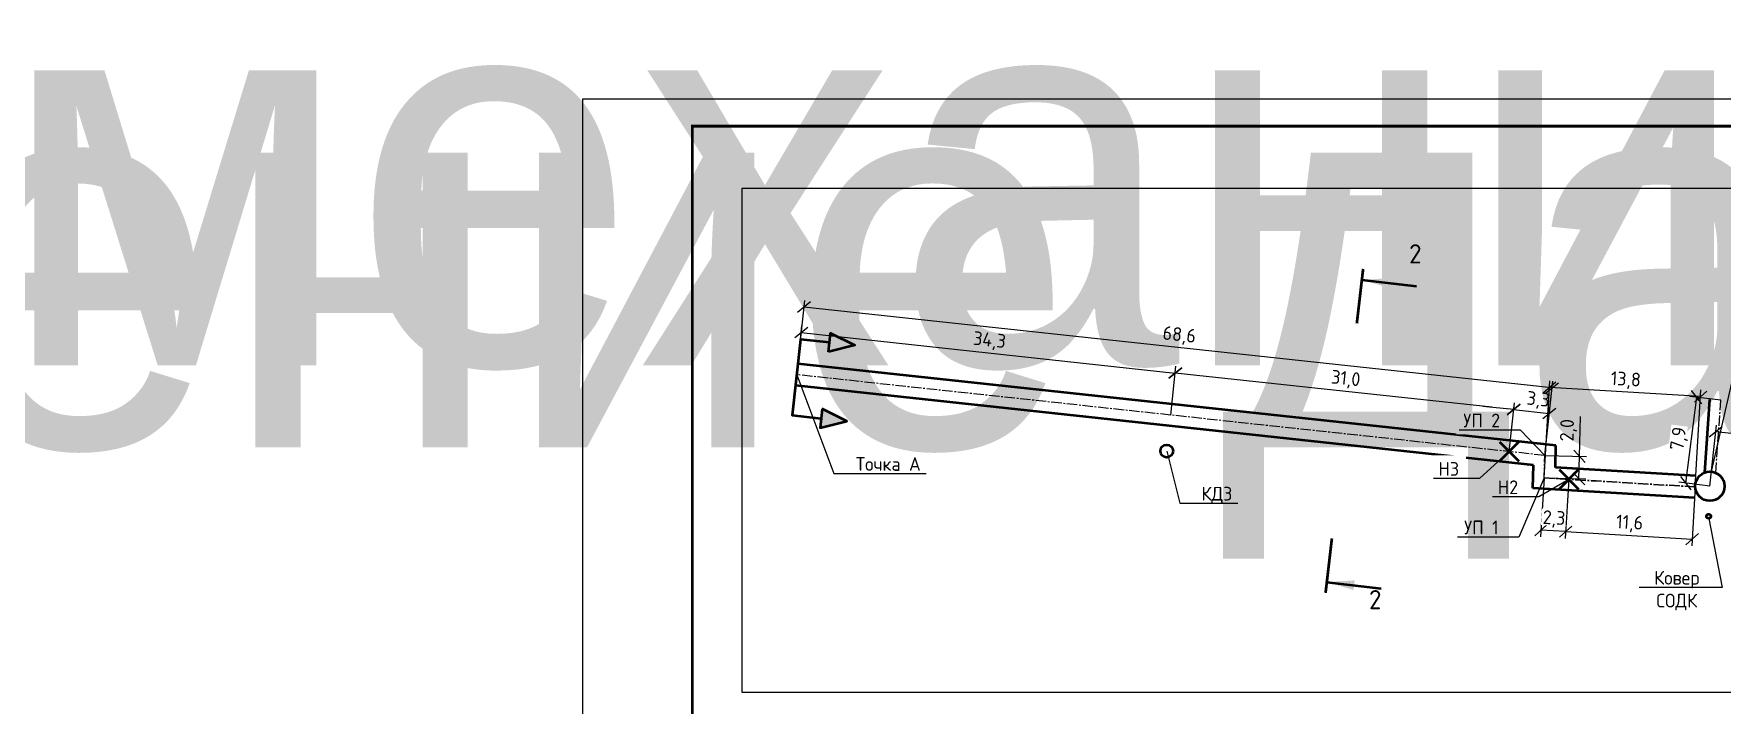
# Model space of a CAD drawing. Header units: metres. Extents: x 1981 to 7362, y 1229 to 3678.
# Drawn here: x 2913.2 to 3221.1, y 2509.9 to 2632.4 of the extents above; entities that cross this region are included whole.
import ezdxf
from ezdxf import colors
from ezdxf.entities.mleader import LeaderData, LeaderLine
from ezdxf.enums import TextEntityAlignment as Align
from ezdxf.math import Vec2, Vec3

# ---------------------------------------------------------------- set-up
doc = ezdxf.new("R2018")
doc.units = ezdxf.units.M
doc.header["$XCLIPFRAME"] = 2
doc.linetypes.add('CENTER2', pattern=[28.575, 19.05, -3.175, 3.175, -3.175])
doc.layers.add('Основной', color=255, linetype='Continuous', lineweight=50)
doc.layers.add('Форматы', color=7, linetype='Continuous')
doc.styles.add('GOST', font='GOST.shx', dxfattribs={"oblique": 15})
doc.styles.add('GOST-2.304_Type-B', font='GOST Common.ttf')
doc.styles.get("Standard").update_dxf_attribs({"font": 'GOST Common.ttf'})
doc.dimstyles.new('М 1 к 500', dxfattribs={"dimtxt": 2.5, "dimasz": 2.15, "dimexe": 1.25, "dimexo": 0, "dimtad": 1, "dimdec": 1, "dimlfac": 0.5, "dimzin": 1, "dimtxsty": 'GOST', "dimblk": 'OBLIQUE', "dimcen": 2.5, "dimclrd": 5, "dimclre": 5, "dimclrt": 5, "dimazin": 2, "dimtfac": 1, "dimtdec": 1, "dimtmove": 0, "dimatfit": 3, "dimldrblk": 'NONE', "dimfxl": 1.25, "dimlwd": 30, "dimlwe": 30, "dimarcsym": 0})
picture_1 = doc.add_image_def('image1.jpg', size_in_pixel=(3947, 3948))

# ---------------------------------------------------------------- blocks, each defined once
blk = doc.blocks.new('_None')
blk = doc.blocks.new('_Oblique')
at = {"color": 0, "linetype": 'ByBlock', "lineweight": -2}
blk.add_line((-0.5, -0.5), (0.5, 0.5), dxfattribs=at)
blk = doc.blocks.new('*D52')
at = {"layer": 'Defpoints', "color": 0, "lineweight": 50, "transparency": 16777216}
for p in [(3052.31, 2570.18), (3121.34, 2570.49), (3120.51, 2562.82)]:
    blk.add_point(p, dxfattribs=at)
at = {"layer": 'Основной', "lineweight": 25, "transparency": 16777216}
for p, q in [((3052.31, 2570.18), (3053.27, 2579.1)), ((3053.14, 2577.86), (3121.34, 2570.49)), ((3120.51, 2562.82), (3121.47, 2571.74))]:
    blk.add_line(p, q, dxfattribs=at)
at = {"layer": 'Основной', "lineweight": 25, "transparency": 16777216, "xscale": 2.15, "yscale": 2.15, "zscale": 2.15}
for p, rotation in [((3053.14, 2577.86), 173.8361484737017), ((3121.34, 2570.49), 353.8361484737018)]:
    blk.add_blockref('_Oblique', p, dxfattribs=dict(at, rotation=rotation))
at = {"layer": 'Основной', "color": 2, "transparency": 16777216, "insert": (3087.46, 2576.29), "char_height": 2.5, "attachment_point": 5, "rotation": 353.8361, "bg_fill": 3, "box_fill_scale": 1.1, "bg_fill_color": 256, "bg_fill_true_color": 13158600, "bg_fill_transparency": 0}
blk.add_mtext('34,3', dxfattribs=at)
blk = doc.blocks.new('*D53')
at = {"layer": 'Defpoints', "color": 0, "lineweight": 50, "transparency": 16777216}
for p in [(3182.21, 2556.15), (3188.71, 2555.45)]:
    blk.add_point(p, dxfattribs=at)
at = {"layer": 'Основной', "lineweight": 25, "transparency": 16777216}
for p, q in [((3182.21, 2556.15), (3183.18, 2565.07)), ((3183.04, 2563.83), (3189.54, 2563.13)), ((3188.71, 2555.45), (3189.67, 2564.37))]:
    blk.add_line(p, q, dxfattribs=at)
at = {"layer": 'Основной', "lineweight": 25, "transparency": 16777216, "xscale": 2.15, "yscale": 2.15, "zscale": 2.15}
for p, rotation in [((3183.04, 2563.83), 173.8361484737015), ((3189.54, 2563.13), 353.8361484737015)]:
    blk.add_blockref('_Oblique', p, dxfattribs=dict(at, rotation=rotation))
at = {"layer": 'Основной', "color": 2, "transparency": 16777216, "insert": (3187.51, 2565.48), "char_height": 2.5, "attachment_point": 5, "rotation": 353.8361, "bg_fill": 3, "box_fill_scale": 1.1, "bg_fill_color": 256, "bg_fill_true_color": 13158600, "bg_fill_transparency": 0}
blk.add_mtext('3,3', dxfattribs=at)
at = {"layer": 'Defpoints', "color": 0, "lineweight": 50, "transparency": 16777216}
blk.add_point((3189.54, 2563.13), dxfattribs=at)
blk = doc.blocks.new('*D54')
at = {"layer": 'Defpoints', "color": 0, "lineweight": 50, "transparency": 16777216}
for p in [(3188.71, 2555.45), (3188.6, 2551.36), (3194.96, 2551.2)]:
    blk.add_point(p, dxfattribs=at)
at = {"layer": 'Основной', "lineweight": 25, "transparency": 16777216}
for p, q in [((3195.07, 2555.29), (3195.25, 2562.56)), ((3188.71, 2555.45), (3196.32, 2555.26)), ((3194.96, 2551.2), (3195.07, 2555.29)), ((3188.6, 2551.36), (3196.21, 2551.17))]:
    blk.add_line(p, q, dxfattribs=at)
at = {"layer": 'Основной', "lineweight": 25, "transparency": 16777216, "xscale": 2.15, "yscale": 2.15, "zscale": 2.15}
for p, rotation in [((3195.07, 2555.29), 88.53901781931869), ((3194.96, 2551.2), 268.5390178193187)]:
    blk.add_blockref('_Oblique', p, dxfattribs=dict(at, rotation=rotation))
at = {"layer": 'Основной', "color": 2, "transparency": 16777216, "insert": (3193.06, 2560.05), "char_height": 2.5, "attachment_point": 5, "rotation": 88.539, "bg_fill": 3, "box_fill_scale": 1.1, "bg_fill_color": 256, "bg_fill_true_color": 13158600, "bg_fill_transparency": 0}
blk.add_mtext('2,0', dxfattribs=at)
blk = doc.blocks.new('*D55')
at = {"layer": 'Defpoints', "color": 0, "lineweight": 50, "transparency": 16777216}
for p in [(3188.6, 2551.36), (3193.09, 2551.1)]:
    blk.add_point(p, dxfattribs=at)
at = {"layer": 'Основной', "lineweight": 25, "transparency": 16777216}
for p, q in [((3188.6, 2551.36), (3187.96, 2540.59)), ((3193.09, 2551.1), (3192.45, 2540.32)), ((3192.53, 2541.57), (3188.03, 2541.83))]:
    blk.add_line(p, q, dxfattribs=at)
at = {"layer": 'Основной', "lineweight": 25, "transparency": 16777216, "xscale": 2.15, "yscale": 2.15, "zscale": 2.15}
for p, rotation in [((3188.03, 2541.83), 176.5893303551466), ((3192.53, 2541.57), 356.5893303551465)]:
    blk.add_blockref('_Oblique', p, dxfattribs=dict(at, rotation=rotation))
at = {"layer": 'Основной', "color": 2, "transparency": 16777216, "insert": (3190.41, 2543.82), "char_height": 2.5, "attachment_point": 5, "rotation": 356.5893, "bg_fill": 3, "box_fill_scale": 1.1, "bg_fill_color": 256, "bg_fill_true_color": 13158600, "bg_fill_transparency": 0}
blk.add_mtext('2,3', dxfattribs=at)
at = {"layer": 'Defpoints', "color": 0, "lineweight": 50, "transparency": 16777216}
blk.add_point((3188.03, 2541.83), dxfattribs=at)
blk = doc.blocks.new('*D56')
at = {"layer": 'Defpoints', "color": 0, "lineweight": 50, "transparency": 16777216}
for p in [(3193.09, 2551.1), (3216.16, 2549.72), (3215.59, 2540.19)]:
    blk.add_point(p, dxfattribs=at)
at = {"layer": 'Основной', "lineweight": 25, "transparency": 16777216}
for p, q in [((3193.09, 2551.1), (3192.45, 2540.32)), ((3216.16, 2549.72), (3215.52, 2538.94)), ((3192.53, 2541.57), (3215.59, 2540.19))]:
    blk.add_line(p, q, dxfattribs=at)
at = {"layer": 'Основной', "lineweight": 25, "transparency": 16777216, "xscale": 2.15, "yscale": 2.15, "zscale": 2.15}
for p, rotation in [((3192.53, 2541.57), 176.5893303551469), ((3215.59, 2540.19), 356.5893303551469)]:
    blk.add_blockref('_Oblique', p, dxfattribs=dict(at, rotation=rotation))
at = {"layer": 'Основной', "color": 2, "transparency": 16777216, "insert": (3204.19, 2543), "char_height": 2.5, "attachment_point": 5, "rotation": 356.5893, "bg_fill": 3, "box_fill_scale": 1.1, "bg_fill_color": 256, "bg_fill_true_color": 13158600, "bg_fill_transparency": 0}
blk.add_mtext('11,6', dxfattribs=at)
blk = doc.blocks.new('*D59')
at = {"layer": 'Defpoints', "color": 0, "lineweight": 50, "transparency": 16777216}
for p in [(3189.58, 2567.82), (3188.6, 2551.36), (3216.16, 2549.72)]:
    blk.add_point(p, dxfattribs=at)
at = {"layer": 'Основной', "lineweight": 25, "transparency": 16777216}
for p, q in [((3188.6, 2551.36), (3189.66, 2569.07)), ((3217.14, 2566.18), (3189.58, 2567.82)), ((3216.16, 2549.72), (3217.21, 2567.42))]:
    blk.add_line(p, q, dxfattribs=at)
at = {"layer": 'Основной', "lineweight": 25, "transparency": 16777216, "xscale": 2.15, "yscale": 2.15, "zscale": 2.15}
for p, rotation in [((3189.58, 2567.82), 176.589330355145), ((3217.14, 2566.18), 356.5893303551449)]:
    blk.add_blockref('_Oblique', p, dxfattribs=dict(at, rotation=rotation))
at = {"layer": 'Основной', "color": 2, "transparency": 16777216, "insert": (3203.49, 2569.12), "char_height": 2.5, "attachment_point": 5, "rotation": 356.5893, "bg_fill": 3, "box_fill_scale": 1.1, "bg_fill_color": 256, "bg_fill_true_color": 13158600, "bg_fill_transparency": 0}
blk.add_mtext('13,8', dxfattribs=at)
blk = doc.blocks.new('*D60')
at = {"layer": 'Defpoints', "color": 0, "lineweight": 50, "transparency": 16777216}
for p in [(3053.64, 2582.5), (3052.31, 2570.18), (3188.71, 2555.45)]:
    blk.add_point(p, dxfattribs=at)
at = {"layer": 'Основной', "lineweight": 25, "transparency": 16777216}
for p, q in [((3052.31, 2570.18), (3053.77, 2583.74)), ((3190.04, 2567.77), (3053.64, 2582.5)), ((3188.71, 2555.45), (3190.17, 2569.01))]:
    blk.add_line(p, q, dxfattribs=at)
at = {"layer": 'Основной', "lineweight": 25, "transparency": 16777216, "xscale": 2.15, "yscale": 2.15, "zscale": 2.15}
for p, rotation in [((3053.64, 2582.5), 173.8361484737039), ((3190.04, 2567.77), 353.8361484737039)]:
    blk.add_blockref('_Oblique', p, dxfattribs=dict(at, rotation=rotation))
at = {"layer": 'Основной', "color": 2, "transparency": 16777216, "insert": (3122.07, 2577.25), "char_height": 2.5, "attachment_point": 5, "rotation": 353.8361, "bg_fill": 3, "box_fill_scale": 1.1, "bg_fill_color": 256, "bg_fill_true_color": 13158600, "bg_fill_transparency": 0}
blk.add_mtext('68,6', dxfattribs=at)
blk = doc.blocks.new('ГРАНИЦА ПРОЕКТИРОВАНИЯ')
h = blk.add_hatch(color=256)
h.dxf.hatch_style = 1
h.paths.add_polyline_path([(3438.03, 2134.87), (3434.57, 2134.87), (3436.3, 2130.18)])
h.paths.add_polyline_path([(3451.94, 2134.87), (3448.47, 2134.87), (3450.21, 2130.18)])
at = {"layer": 'Основной'}
for points in [[(3450.21, 2134.87), (3450.21, 2140.18), (3436.3, 2140.18), (3436.3, 2134.87)], [(3438.03, 2134.87), (3434.57, 2134.87), (3436.3, 2130.18), (3438.03, 2134.87)], [(3448.47, 2134.87), (3451.94, 2134.87), (3450.21, 2130.18), (3448.47, 2134.87)]]:
    blk.add_lwpolyline(points, dxfattribs=at)
blk = doc.blocks.new('*U143')
blk.add_lwpolyline([(0, 0), (420, 0), (420, -297), (0, -297)], close=True)
at = {"const_width": 0.5}
blk.add_lwpolyline([(20, -5), (415, -5), (415, -292), (20, -292)], close=True, dxfattribs=at)
at = {"style": 'GOST-2.304_Type-B'}
blk.add_attdef('РАЗРАБОТАЛ', text='', height=2.5, dxfattribs=at).set_placement((250.5, -264.22), align=Align.MIDDLE_LEFT)
at = {"style": 'GOST-2.304_Type-B', "flags": 8}
for tag, height, p in [('ДАТА', 2.5, (290.07, -264.4)), ('ЛИСТ', 3, (386.39, -271.92)), ('ЛИСТОВ', 3, (403.89, -271.92)), ('ФОРМАТ', 3, (380.97, -294.75))]:
    blk.add_attdef(tag, text='', height=height, dxfattribs=at).set_placement(p, align=Align.MIDDLE_CENTER)
at = {"style": 'GOST-2.304_Type-B'}
blk.add_attdef('ПРОВЕРИЛ', (250.75, -270.73), '', height=2.5, dxfattribs=at)
at = {"lineweight": 30, "flags": 104}
for tag, p in [('ТЕПЛОВЫЕ_СЕТИ', (330, -269.5)), ('ИМЯ_ЧЕРТЕЖА', (330, -284.5))]:
    blk.add_attdef(tag, text='', height=3, dxfattribs=at).set_placement(p, align=Align.MIDDLE_CENTER)
blk = doc.blocks.new('*D148')
at = {"layer": 'Defpoints', "color": 0, "lineweight": 50, "transparency": 16777216}
for p in [(3121.34, 2570.49), (3120.51, 2562.82), (3182.21, 2556.15)]:
    blk.add_point(p, dxfattribs=at)
at = {"layer": 'Основной', "lineweight": 25, "transparency": 16777216}
for p, q in [((3120.51, 2562.82), (3121.47, 2571.74)), ((3183.04, 2563.83), (3121.34, 2570.49)), ((3182.21, 2556.15), (3183.18, 2565.07))]:
    blk.add_line(p, q, dxfattribs=at)
at = {"layer": 'Основной', "lineweight": 25, "transparency": 16777216, "xscale": 2.15, "yscale": 2.15, "zscale": 2.15}
for p, rotation in [((3121.34, 2570.49), 173.8361484737047), ((3183.04, 2563.83), 353.8361484737047)]:
    blk.add_blockref('_Oblique', p, dxfattribs=dict(at, rotation=rotation))
at = {"layer": 'Основной', "color": 2, "transparency": 16777216, "insert": (3152.42, 2569.27), "char_height": 2.5, "attachment_point": 5, "rotation": 353.8361, "bg_fill": 3, "box_fill_scale": 1.1, "bg_fill_color": 256, "bg_fill_true_color": 13158600, "bg_fill_transparency": 0}
blk.add_mtext('31,0', dxfattribs=at)
blk = doc.blocks.new('*U142')
at = {"style": 'GOST-2.304_Type-B'}
blk.add_attdef('РАЗРАБОТАЛ', text='', height=2.5, dxfattribs=at).set_placement((40.5, -264.22), align=Align.MIDDLE_LEFT)
at = {"style": 'GOST-2.304_Type-B', "flags": 8}
for tag, height, p in [('ДАТА', 2.5, (80.07, -264.4)), ('ЛИСТ', 3, (176.39, -271.92)), ('ЛИСТОВ', 3, (193.89, -271.92)), ('ФОРМАТ', 3, (170.97, -294.75))]:
    blk.add_attdef(tag, text='', height=height, dxfattribs=at).set_placement(p, align=Align.MIDDLE_CENTER)
at = {"style": 'GOST-2.304_Type-B'}
blk.add_attdef('ПРОВЕРИЛ', (40.75, -270.73), '', height=2.5, dxfattribs=at)
at = {"lineweight": 30, "flags": 104}
for tag, p in [('ТЕПЛОВЫЕ_СЕТИ', (120, -269.5)), ('ИМЯ_ЧЕРТЕЖА', (120, -284.5))]:
    blk.add_attdef(tag, text='', height=3, dxfattribs=at).set_placement(p, align=Align.MIDDLE_CENTER)
blk = doc.blocks.new('*D233')
at = {"layer": 'Defpoints', "color": 0, "lineweight": 50, "transparency": 16777216}
for p in [(3220.83, 2565.51), (3214.41, 2550.4), (3218.83, 2549.84)]:
    blk.add_point(p, dxfattribs=at)
at = {"layer": 'Основной', "lineweight": 25, "transparency": 16777216}
for p, q in [((3216.41, 2566.07), (3214.41, 2550.4)), ((3220.83, 2565.51), (3215.17, 2566.23)), ((3218.83, 2549.84), (3213.17, 2550.56))]:
    blk.add_line(p, q, dxfattribs=at)
at = {"layer": 'Основной', "lineweight": 25, "transparency": 16777216, "xscale": 2.15, "yscale": 2.15, "zscale": 2.15}
for p, rotation in [((3216.41, 2566.07), 82.74410731371185), ((3214.41, 2550.4), 262.7441073137119)]:
    blk.add_blockref('_Oblique', p, dxfattribs=dict(at, rotation=rotation))
at = {"layer": 'Основной', "color": 2, "transparency": 16777216, "insert": (3213.3, 2558.5), "char_height": 2.5, "attachment_point": 5, "rotation": 82.7441, "bg_fill": 3, "box_fill_scale": 1.1, "bg_fill_color": 256, "bg_fill_true_color": 13158600, "bg_fill_transparency": 0}
blk.add_mtext('7,9', dxfattribs=at)
blk = doc.blocks.new('*D292')
at = {"layer": 'Defpoints', "color": 0, "lineweight": 50, "transparency": 16777216}
for p in [(3219.91, 2559.75), (3218.83, 2549.84), (3238.87, 2548.92)]:
    blk.add_point(p, dxfattribs=at)
at = {"layer": 'Основной', "lineweight": 25, "transparency": 16777216}
for p, q in [((3218.83, 2549.84), (3220.05, 2560.99)), ((3239.82, 2557.58), (3219.91, 2559.75)), ((3238.87, 2548.92), (3239.95, 2558.82))]:
    blk.add_line(p, q, dxfattribs=at)
at = {"layer": 'Основной', "lineweight": 25, "transparency": 16777216, "xscale": 2.15, "yscale": 2.15, "zscale": 2.15, "rotation": 173.7814863599153}
blk.add_blockref('_Oblique', (3219.91, 2559.75), dxfattribs=at)
at = {"layer": 'Основной', "color": 2, "lineweight": 50, "transparency": 16777216, "insert": (3234.18, 2560.75), "char_height": 2.5, "attachment_point": 5, "rotation": 353.7815, "bg_fill": 3, "box_fill_scale": 1.1, "bg_fill_color": 256, "bg_fill_true_color": 13158600, "bg_fill_transparency": 0}
blk.add_mtext('10,0', dxfattribs=at)
at = {"layer": 'Основной', "lineweight": 25, "transparency": 16777216, "xscale": 2.15, "yscale": 2.15, "zscale": 2.15, "rotation": 353.7814863599153}
blk.add_blockref('_Oblique', (3239.82, 2557.58), dxfattribs=at)

msp = doc.modelspace()

# ---------------------------------------------------------------- hatches: boundary and pattern name
at = {"layer": 'Основной'}
for points in [[(3155.373, 2587.492), (3160.238, 2586.04), (3160.441, 2587.792)], [(3148.984, 2532.369), (3153.849, 2530.918), (3154.052, 2532.669)]]:
    msp.add_hatch(color=256, dxfattribs=at).paths.add_polyline_path(points, flags=0)

# ---------------------------------------------------------------- linework, layer by layer
for p, q in [((3155.373, 2587.492), (3165.307, 2586.34)), ((3190.753, 2557.242), (3052.523, 2572.171)), ((3186.66, 2553.661), (3052.094, 2568.194)), ((3190.651, 2553.245), (3190.753, 2557.242)), ((3186.554, 2549.482), (3186.66, 2553.661)), ((3216.278, 2551.718), (3190.651, 2553.245)), ((3216.04, 2547.725), (3186.554, 2549.482)), ((3148.984, 2532.369), (3158.917, 2531.218))]:
    msp.add_line(p, q, dxfattribs=at)
at = {"layer": 'Основной', "color": 2, "linetype": 'CENTER2', "lineweight": 25, "ltscale": 0.1}
for p, q in [((3188.707, 2555.452), (3052.308, 2570.182)), ((3188.602, 2551.364), (3188.707, 2555.452))]:
    msp.add_line(p, q, dxfattribs=at)
at = {"layer": 'Основной'}
for points in [[(3180.446, 2557.921), (3183.981, 2554.385)], [(3180.446, 2554.385), (3183.981, 2557.921)], [(3191.327, 2552.864), (3194.862, 2549.328)], [(3191.327, 2549.328), (3194.862, 2552.864)]]:
    msp.add_lwpolyline(points, dxfattribs=at)
at = {"layer": 'Основной', "color": 2, "linetype": 'CENTER2', "lineweight": 25, "ltscale": 0.1}
msp.add_lwpolyline([(3216.159, 2549.722), (3188.602, 2551.364)], close=True, dxfattribs=at)
at = {"layer": 'Основной'}
msp.add_lwpolyline([(3149.905, 2540.316, 0.5, 0.5, 0), (3148.754, 2530.383, 0.5, 0.5, 0)], format="xyseb", dxfattribs=at)

# ---------------------------------------------------------------- texts
at = {"layer": 'Основной', "style": 'GOST-2.304_Type-B'}
for p in [(3163.982, 2590.476), (3156.672, 2527.407)]:
    msp.add_text('2', height=3.5, dxfattribs=at).set_placement(p)

# ---------------------------------------------------------------- pictures from other files: only their frames are drawn
image = msp.add_image(picture_1, insert=(2730.575, 2104.097), size_in_units=(499.995, 500.122), dxfattribs=dict(fade=50))
image.set_boundary_path([(2461.036, -0.5), (3946.5, 725.505)])

# ---------------------------------------------------------------- next in the draw order: leaders
at = {"layer": 'Основной', "lineweight": 25}
ml = msp.add_multileader_mtext('Standard', dxfattribs=at)
ml.set_content('Ковер-8014', color=256)
ml.set_leader_properties()
ml.set_arrow_properties(name='NONE')
ml.build(insert=Vec2(0, 0))
ml.multileader.update_dxf_attribs({"text_left_attachment_type": 6, "text_right_attachment_type": 6, "dogleg_length": 2, "arrow_head_size": 2.5})
ctx = ml.context
ctx.base_point, ctx.char_height, ctx.arrow_head_size, ctx.plane_origin = Vec3(3225.09, 2569.758), 2.5, 2.5, Vec3(3216.526, 2547.23)
ctx.left_attachment, ctx.right_attachment, ctx.text_align_type = 6, 6, 1
notes = []
notes.append((ctx, [(1, (1, 1, 0), (3223.09, 2569.758), (1, 0), 2, [(0, [(3219.123, 2552.497)], 0, [])])]))
ctx.mtext.insert, ctx.mtext.alignment, ctx.mtext.flow_direction = Vec3(3235.59, 2573.008), 2, 5
ctx.mtext.has_bg_fill, ctx.mtext.bg_color, ctx.mtext.bg_scale_factor, ctx.mtext.bg_transparency, ctx.mtext.use_window_bg_color = 1, -1027028792, 1.5, 0, 1
ml = msp.add_multileader_mtext('Standard', dxfattribs=at)
ml.set_content('Точка А', color=256)
ml.set_leader_properties()
ml.set_arrow_properties(name='NONE')
ml.build(insert=Vec2(0, 0))
ml.multileader.update_dxf_attribs({"text_left_attachment_type": 6, "text_right_attachment_type": 6, "dogleg_length": 2, "arrow_head_size": 2.5})
ctx = ml.context
ctx.base_point, ctx.char_height, ctx.arrow_head_size, ctx.plane_origin = Vec3(3061.092, 2552.148), 2.5, 2.5, Vec3(3052.308, 2570.182)
ctx.left_attachment, ctx.right_attachment, ctx.text_align_type = 6, 6, 1
notes.append((ctx, [(0, (1, 1, 0), (3059.092, 2552.148), (1, 0), 2, [(0, [(3052.308, 2570.182)], 0, [])])]))
ctx.mtext.insert, ctx.mtext.alignment, ctx.mtext.flow_direction = Vec3(3069.02, 2555.148), 2, 5
ctx.mtext.has_bg_fill, ctx.mtext.bg_color, ctx.mtext.bg_scale_factor, ctx.mtext.bg_transparency, ctx.mtext.use_window_bg_color = 1, -1027028792, 1.5, 0, 1
ml = msp.add_multileader_mtext('Standard', dxfattribs=at)
ml.set_content('Н2', color=256)
ml.set_leader_properties()
ml.set_arrow_properties(name='NONE')
ml.build(insert=Vec2(0, 0))
ml.multileader.update_dxf_attribs({"text_left_attachment_type": 6, "text_right_attachment_type": 6, "dogleg_length": 2, "arrow_head_size": 2.5})
ctx = ml.context
ctx.base_point, ctx.char_height, ctx.arrow_head_size, ctx.plane_origin = Vec3(3178.374, 2547.903), 2.5, 2.5, Vec3(3192.796, 2551.159)
ctx.left_attachment, ctx.right_attachment, ctx.text_align_type = 6, 6, 1
notes.append((ctx, [(0, (1, 1, 0), (3187.624, 2547.903), (-1, 0), 2, [(0, [(3193.094, 2551.096)], 0, [])])]))
ctx.mtext.insert, ctx.mtext.alignment, ctx.mtext.flow_direction = Vec3(3181.999, 2550.903), 2, 5
ctx.mtext.has_bg_fill, ctx.mtext.bg_color, ctx.mtext.bg_scale_factor, ctx.mtext.bg_transparency, ctx.mtext.use_window_bg_color = 1, -1027028792, 1.5, 0, 1
for ctx, leaders in notes:
    for number, flags, end, landing, length, lines in leaders:
        leader = LeaderData()
        leader.index, (leader.has_last_leader_line, leader.has_dogleg_vector, leader.attachment_direction) = number, flags
        leader.last_leader_point, leader.dogleg_vector, leader.dogleg_length = Vec3(end), Vec3(landing), length
        for number, points, colour, breaks in lines:
            line = LeaderLine()
            line.index, line.vertices, line.color, line.breaks = number, Vec3.list(points), colors.encode_raw_color(colour), breaks
            leader.lines.append(line)
        ctx.leaders.append(leader)

# ---------------------------------------------------------------- next in the draw order: linework, layer by layer
at = {"layer": 'Основной', "color": 2, "linetype": 'CENTER2', "lineweight": 25, "ltscale": 0.1}
msp.add_line((3219.91, 2552.286), (3220.828, 2565.506), dxfattribs=at)

# ---------------------------------------------------------------- next in the draw order: dimensions: what is measured, and where the dimension line sits
at = {"layer": 'Основной'}
dim = msp.add_aligned_dim(p1=(3052.308, 2570.182), p2=(3120.507, 2562.817), distance=7.72, dimstyle='М 1 к 500', override={"dimtxsty": 'Standard', "dimclrd": 256, "dimclre": 256, "dimclrt": 2, "dimtfill": 1, "dimlwd": 25, "dimlwe": 25}, dxfattribs=at)
dim.commit()
dim.dimension.update_dxf_attribs({"geometry": '*D52', "text_midpoint": (3087.465, 2576.288)})

# ---------------------------------------------------------------- next in the draw order: leaders
at = {"layer": 'Основной', "lineweight": 25}
ml = msp.add_multileader_mtext('Standard', dxfattribs=at)
ml.set_content('Н3', color=256)
ml.set_leader_properties()
ml.set_arrow_properties(name='NONE')
ml.build(insert=Vec2(0, 0))
ml.multileader.update_dxf_attribs({"text_left_attachment_type": 6, "text_right_attachment_type": 6, "dogleg_length": 2, "arrow_head_size": 2.5})
ctx = ml.context
ctx.base_point, ctx.char_height, ctx.arrow_head_size, ctx.plane_origin = Vec3(3167.585, 2551.248), 2.5, 2.5, Vec3(3183.904, 2556.001)
ctx.left_attachment, ctx.right_attachment, ctx.text_align_type = 6, 6, 1
notes = []
notes.append((ctx, [(0, (1, 1, 0), (3176.835, 2551.248), (-1, 0), 2, [(0, [(3182.214, 2556.153)], 0, [])])]))
ctx.mtext.insert, ctx.mtext.alignment, ctx.mtext.flow_direction = Vec3(3171.21, 2554.248), 2, 5
ctx.mtext.has_bg_fill, ctx.mtext.bg_color, ctx.mtext.bg_scale_factor, ctx.mtext.bg_transparency, ctx.mtext.use_window_bg_color = 1, -1027028792, 1.5, 0, 1
for ctx, leaders in notes:
    for number, flags, end, landing, length, lines in leaders:
        leader = LeaderData()
        leader.index, (leader.has_last_leader_line, leader.has_dogleg_vector, leader.attachment_direction) = number, flags
        leader.last_leader_point, leader.dogleg_vector, leader.dogleg_length = Vec3(end), Vec3(landing), length
        for number, points, colour, breaks in lines:
            line = LeaderLine()
            line.index, line.vertices, line.color, line.breaks = number, Vec3.list(points), colors.encode_raw_color(colour), breaks
            leader.lines.append(line)
        ctx.leaders.append(leader)

# ---------------------------------------------------------------- next in the draw order: dimensions: what is measured, and where the dimension line sits
at = {"layer": 'Основной'}
dim = msp.add_linear_dim(base=(3189.535, 2563.128), p1=(3182.214, 2556.153), p2=(3188.707, 2555.452), angle=353.83615, dimstyle='М 1 к 500', override={"dimtxsty": 'Standard', "dimclrd": 256, "dimclre": 256, "dimclrt": 2, "dimtfill": 1, "dimlwd": 25, "dimlwe": 25}, dxfattribs=at)
dim.commit()
dim.dimension.update_dxf_attribs({"geometry": '*D53', "text_midpoint": (3187.283, 2563.371), "dimtype": 161})

# ---------------------------------------------------------------- next in the draw order: dimensions: what is measured, and where the dimension line sits
dim = msp.add_linear_dim(base=(3194.962, 2551.202), p1=(3188.707, 2555.452), p2=(3188.602, 2551.364), angle=268.53902, dimstyle='М 1 к 500', override={"dimtxsty": 'Standard', "dimclrd": 256, "dimclre": 256, "dimclrt": 2, "dimtfill": 1, "dimlwd": 25, "dimlwe": 25}, dxfattribs=at)
dim.commit()
dim.dimension.update_dxf_attribs({"geometry": '*D54', "text_midpoint": (3195.187, 2560.001), "dimtype": 161})

# ---------------------------------------------------------------- next in the draw order: dimensions: what is measured, and where the dimension line sits
dim = msp.add_linear_dim(base=(3188.034, 2541.835), p1=(3193.094, 2551.096), p2=(3188.602, 2551.364), angle=176.58933, dimstyle='М 1 к 500', override={"dimtxsty": 'Standard', "dimclrd": 256, "dimclre": 256, "dimclrt": 2, "dimtfill": 1, "dimlwd": 25, "dimlwe": 25}, dxfattribs=at)
dim.commit()
dim.dimension.update_dxf_attribs({"geometry": '*D55', "text_midpoint": (3190.28, 2541.701), "dimtype": 161})

# ---------------------------------------------------------------- next in the draw order: dimensions: what is measured, and where the dimension line sits
dim = msp.add_aligned_dim(p1=(3193.094, 2551.096), p2=(3216.159, 2549.722), distance=-9.546, dimstyle='М 1 к 500', override={"dimtxsty": 'Standard', "dimclrd": 256, "dimclre": 256, "dimclrt": 2, "dimtfill": 1, "dimlwd": 25, "dimlwe": 25}, dxfattribs=at)
dim.commit()
dim.dimension.update_dxf_attribs({"geometry": '*D56', "text_midpoint": (3204.185, 2543.001)})

# ---------------------------------------------------------------- next in the draw order: linework, layer by layer
msp.add_circle((3218.613, 2544.36), 0.4, dxfattribs=at)

# ---------------------------------------------------------------- next in the draw order: dimensions: what is measured, and where the dimension line sits
dim = msp.add_aligned_dim(p1=(3216.159, 2549.722), p2=(3188.602, 2551.364), distance=-16.484, dimstyle='М 1 к 500', override={"dimtxsty": 'Standard', "dimclrd": 256, "dimclre": 256, "dimclrt": 2, "dimtfill": 1, "dimlwd": 25, "dimlwe": 25}, dxfattribs=at)
dim.commit()
dim.dimension.update_dxf_attribs({"geometry": '*D59', "text_midpoint": (3203.488, 2569.119)})

# ---------------------------------------------------------------- next in the draw order: linework, layer by layer
at = {"lineweight": 50}
msp.add_line((3217.909, 2552.348), (3218.833, 2565.645), dxfattribs=at)
at = {"layer": 'Основной'}
msp.add_circle((3218.833, 2549.835), 2.677, dxfattribs=at)

# ---------------------------------------------------------------- next in the draw order: dimensions: what is measured, and where the dimension line sits
dim = msp.add_aligned_dim(p1=(3188.707, 2555.452), p2=(3052.308, 2570.182), distance=-12.39, dimstyle='М 1 к 500', override={"dimtxsty": 'Standard', "dimclrd": 256, "dimclre": 256, "dimclrt": 2, "dimtfill": 1, "dimlwd": 25, "dimlwe": 25}, dxfattribs=at)
dim.commit()
dim.dimension.update_dxf_attribs({"geometry": '*D60', "text_midpoint": (3122.066, 2577.248)})

# ---------------------------------------------------------------- next in the draw order: leaders
at = {"layer": 'Основной', "lineweight": 25}
ml = msp.add_multileader_mtext('Standard', dxfattribs=at)
ml.set_content('Ковер \\PСОДК', color=256)
ml.set_leader_properties()
ml.set_arrow_properties(name='NONE')
ml.build(insert=Vec2(0, 0))
ml.multileader.update_dxf_attribs({"text_left_attachment_type": 6, "text_right_attachment_type": 6, "dogleg_length": 2, "arrow_head_size": 2.5})
ctx = ml.context
ctx.base_point, ctx.char_height, ctx.arrow_head_size, ctx.plane_origin = Vec3(3206.546, 2531.397), 2.5, 2.5, Vec3(3218.896, 2544.643)
ctx.left_attachment, ctx.right_attachment, ctx.text_align_type = 6, 6, 1
notes = []
notes.append((ctx, [(1, (1, 1, 0), (3221.046, 2531.397), (-1, 0), 2, [(0, [(3218.613, 2543.96)], 0, [])])]))
ctx.mtext.insert, ctx.mtext.alignment, ctx.mtext.flow_direction = Vec3(3212.796, 2534.397), 2, 5
ctx.mtext.has_bg_fill, ctx.mtext.bg_color, ctx.mtext.bg_scale_factor, ctx.mtext.bg_transparency, ctx.mtext.use_window_bg_color = 1, -1027028792, 1.5, 0, 1
for ctx, leaders in notes:
    for number, flags, end, landing, length, lines in leaders:
        leader = LeaderData()
        leader.index, (leader.has_last_leader_line, leader.has_dogleg_vector, leader.attachment_direction) = number, flags
        leader.last_leader_point, leader.dogleg_vector, leader.dogleg_length = Vec3(end), Vec3(landing), length
        for number, points, colour, breaks in lines:
            line = LeaderLine()
            line.index, line.vertices, line.color, line.breaks = number, Vec3.list(points), colors.encode_raw_color(colour), breaks
            leader.lines.append(line)
        ctx.leaders.append(leader)

# ---------------------------------------------------------------- next in the draw order: linework, layer by layer
at = {"layer": 'Основной'}
msp.add_lwpolyline([(3154.452, 2579.545, 0.5, 0.5, 0), (3155.603, 2589.478, 0.5, 0.5, 0)], format="xyseb", dxfattribs=at)

# ---------------------------------------------------------------- next in the draw order: block references
at = {"layer": 'Основной', "rotation": 83.83614847369009}
msp.add_blockref('ГРАНИЦА ПРОЕКТИРОВАНИЯ', (4810.351, -1083.438), dxfattribs=at)
at = {"layer": 'Форматы'}
msp.add_blockref('*U143', (3013.291, 2620.512), dxfattribs=at)

# ---------------------------------------------------------------- next in the draw order: leaders
at = {"layer": 'Основной', "lineweight": 25}
ml = msp.add_multileader_mtext('Standard', dxfattribs=at)
ml.set_content('УП 2', color=256)
ml.set_leader_properties()
ml.set_arrow_properties(name='NONE')
ml.build(insert=Vec2(0, 0))
ml.multileader.update_dxf_attribs({"text_left_attachment_type": 6, "text_right_attachment_type": 6, "dogleg_length": 2, "arrow_head_size": 2.5})
ctx = ml.context
ctx.base_point, ctx.char_height, ctx.arrow_head_size, ctx.plane_origin = Vec3(3172.178, 2560.075), 2.5, 2.5, Vec3(3188.707, 2555.452)
ctx.left_attachment, ctx.right_attachment, ctx.text_align_type = 6, 6, 1
notes = []
notes.append((ctx, [(0, (1, 1, 0), (3184.284, 2560.075), (-1, 0), 2, [(0, [(3188.707, 2555.452)], 0, [])])]))
ctx.mtext.insert, ctx.mtext.alignment, ctx.mtext.flow_direction = Vec3(3177.231, 2563.075), 2, 5
ctx.mtext.has_bg_fill, ctx.mtext.bg_color, ctx.mtext.bg_scale_factor, ctx.mtext.bg_transparency, ctx.mtext.use_window_bg_color = 1, -1027028792, 1.5, 0, 1
ml = msp.add_multileader_mtext('Standard', dxfattribs=at)
ml.set_content('УП 1', color=256)
ml.set_leader_properties()
ml.set_arrow_properties(name='NONE')
ml.build(insert=Vec2(0, 0))
ml.multileader.update_dxf_attribs({"text_left_attachment_type": 6, "text_right_attachment_type": 6, "dogleg_length": 2, "arrow_head_size": 2.5})
ctx = ml.context
ctx.base_point, ctx.char_height, ctx.arrow_head_size, ctx.plane_origin = Vec3(3172.365, 2540.574), 2.5, 2.5, Vec3(3188.602, 2551.364)
ctx.left_attachment, ctx.right_attachment, ctx.text_align_type = 6, 6, 1
notes.append((ctx, [(0, (1, 1, 0), (3183.971, 2540.574), (-1, 0), 2, [(0, [(3188.602, 2551.364)], 0, [])])]))
ctx.mtext.insert, ctx.mtext.alignment, ctx.mtext.flow_direction = Vec3(3177.168, 2543.574), 2, 5
ctx.mtext.has_bg_fill, ctx.mtext.bg_color, ctx.mtext.bg_scale_factor, ctx.mtext.bg_transparency, ctx.mtext.use_window_bg_color = 1, -1027028792, 1.5, 0, 1
for ctx, leaders in notes:
    for number, flags, end, landing, length, lines in leaders:
        leader = LeaderData()
        leader.index, (leader.has_last_leader_line, leader.has_dogleg_vector, leader.attachment_direction) = number, flags
        leader.last_leader_point, leader.dogleg_vector, leader.dogleg_length = Vec3(end), Vec3(landing), length
        for number, points, colour, breaks in lines:
            line = LeaderLine()
            line.index, line.vertices, line.color, line.breaks = number, Vec3.list(points), colors.encode_raw_color(colour), breaks
            leader.lines.append(line)
        ctx.leaders.append(leader)

# ---------------------------------------------------------------- next in the draw order: dimensions: what is measured, and where the dimension line sits
at = {"layer": 'Основной'}
dim = msp.add_aligned_dim(p1=(3182.214, 2556.153), p2=(3120.507, 2562.817), distance=-7.72, dimstyle='М 1 к 500', override={"dimtxsty": 'Standard', "dimclrd": 256, "dimclre": 256, "dimclrt": 2, "dimtfill": 1, "dimlwd": 25, "dimlwe": 25}, dxfattribs=at)
dim.commit()
dim.dimension.update_dxf_attribs({"geometry": '*D148', "text_midpoint": (3152.418, 2569.274)})

# ---------------------------------------------------------------- next in the draw order: linework, layer by layer
msp.add_circle((3119.797, 2556.241), 1.16, dxfattribs=at)

# ---------------------------------------------------------------- next in the draw order: leaders
at = {"layer": 'Основной', "lineweight": 25}
ml = msp.add_multileader_mtext('Standard', dxfattribs=at)
ml.set_content('КД3', color=256)
ml.set_leader_properties()
ml.set_arrow_properties(name='NONE')
ml.build(insert=Vec2(0, 0))
ml.multileader.update_dxf_attribs({"text_left_attachment_type": 6, "text_right_attachment_type": 6, "dogleg_length": 2, "arrow_head_size": 2.5})
ctx = ml.context
ctx.base_point, ctx.char_height, ctx.arrow_head_size, ctx.plane_origin = Vec3(3124.183, 2546.728), 2.5, 2.5, Vec3(3119.797, 2556.241)
ctx.left_attachment, ctx.right_attachment, ctx.text_align_type = 6, 6, 1
notes = []
notes.append((ctx, [(0, (1, 1, 0), (3122.183, 2546.728), (1, 0), 2, [(0, [(3119.797, 2556.241)], 0, [])])]))
ctx.mtext.insert, ctx.mtext.alignment, ctx.mtext.flow_direction = Vec3(3128.933, 2549.728), 2, 5
ctx.mtext.has_bg_fill, ctx.mtext.bg_color, ctx.mtext.bg_scale_factor, ctx.mtext.bg_transparency, ctx.mtext.use_window_bg_color = 1, -1027028792, 1.5, 0, 1
for ctx, leaders in notes:
    for number, flags, end, landing, length, lines in leaders:
        leader = LeaderData()
        leader.index, (leader.has_last_leader_line, leader.has_dogleg_vector, leader.attachment_direction) = number, flags
        leader.last_leader_point, leader.dogleg_vector, leader.dogleg_length = Vec3(end), Vec3(landing), length
        for number, points, colour, breaks in lines:
            line = LeaderLine()
            line.index, line.vertices, line.color, line.breaks = number, Vec3.list(points), colors.encode_raw_color(colour), breaks
            leader.lines.append(line)
        ctx.leaders.append(leader)

# ---------------------------------------------------------------- next in the draw order: block references
at = {"layer": 'Форматы'}
ref = msp.add_blockref('*U142', (2520.198, 2911.419), dxfattribs=at)
lines = msp.add_mtext('Уточнение данных', dxfattribs={"layer": '0', "insert": (2640.198, 2626.919), "char_height": 70, "attachment_point": 1})
ref.add_attrib('ИМЯ_ЧЕРТЕЖА', '', (2640.198, 2626.919), dxfattribs={"flags": 104}).embed_mtext(lines)
lines = msp.add_mtext('Тепломеханические решения тепловых сетей', dxfattribs={"layer": '0', "insert": (2640.198, 2641.919), "char_height": 70, "attachment_point": 1})
ref.add_attrib('ТЕПЛОВЫЕ_СЕТИ', '', (2640.198, 2641.919), dxfattribs={"flags": 104}).embed_mtext(lines)

# ---------------------------------------------------------------- next in the draw order: dimensions: what is measured, and where the dimension line sits
at = {"layer": 'Основной'}
dim = msp.add_aligned_dim(p1=(3220.828, 2565.506), p2=(3218.833, 2549.835), distance=-4.457, dimstyle='М 1 к 500', override={"dimtxsty": 'Standard', "dimclrd": 256, "dimclre": 256, "dimclrt": 2, "dimtfill": 1, "dimlwd": 25, "dimlwe": 25}, dxfattribs=at)
dim.commit()
dim.dimension.update_dxf_attribs({"geometry": '*D233', "text_midpoint": (3213.301, 2558.502)})

# ---------------------------------------------------------------- next in the draw order: dimensions: what is measured, and where the dimension line sits
at = {"layer": 'Основной', "lineweight": 50}
dim = msp.add_linear_dim(base=(3219.913, 2559.75), p1=(3238.873, 2548.923), p2=(3218.833, 2549.835), angle=173.78149, dimstyle='М 1 к 500', override={"dimtxsty": 'Standard', "dimclrd": 256, "dimclre": 256, "dimclrt": 2, "dimtmove": 1, "dimtfill": 1, "dimlwd": 25, "dimlwe": 25}, dxfattribs=at)
dim.commit()
dim.dimension.update_dxf_attribs({"geometry": '*D292', "text_midpoint": (3233.953, 2558.639), "dimtype": 160})

doc.saveas('drawing.dxf')
